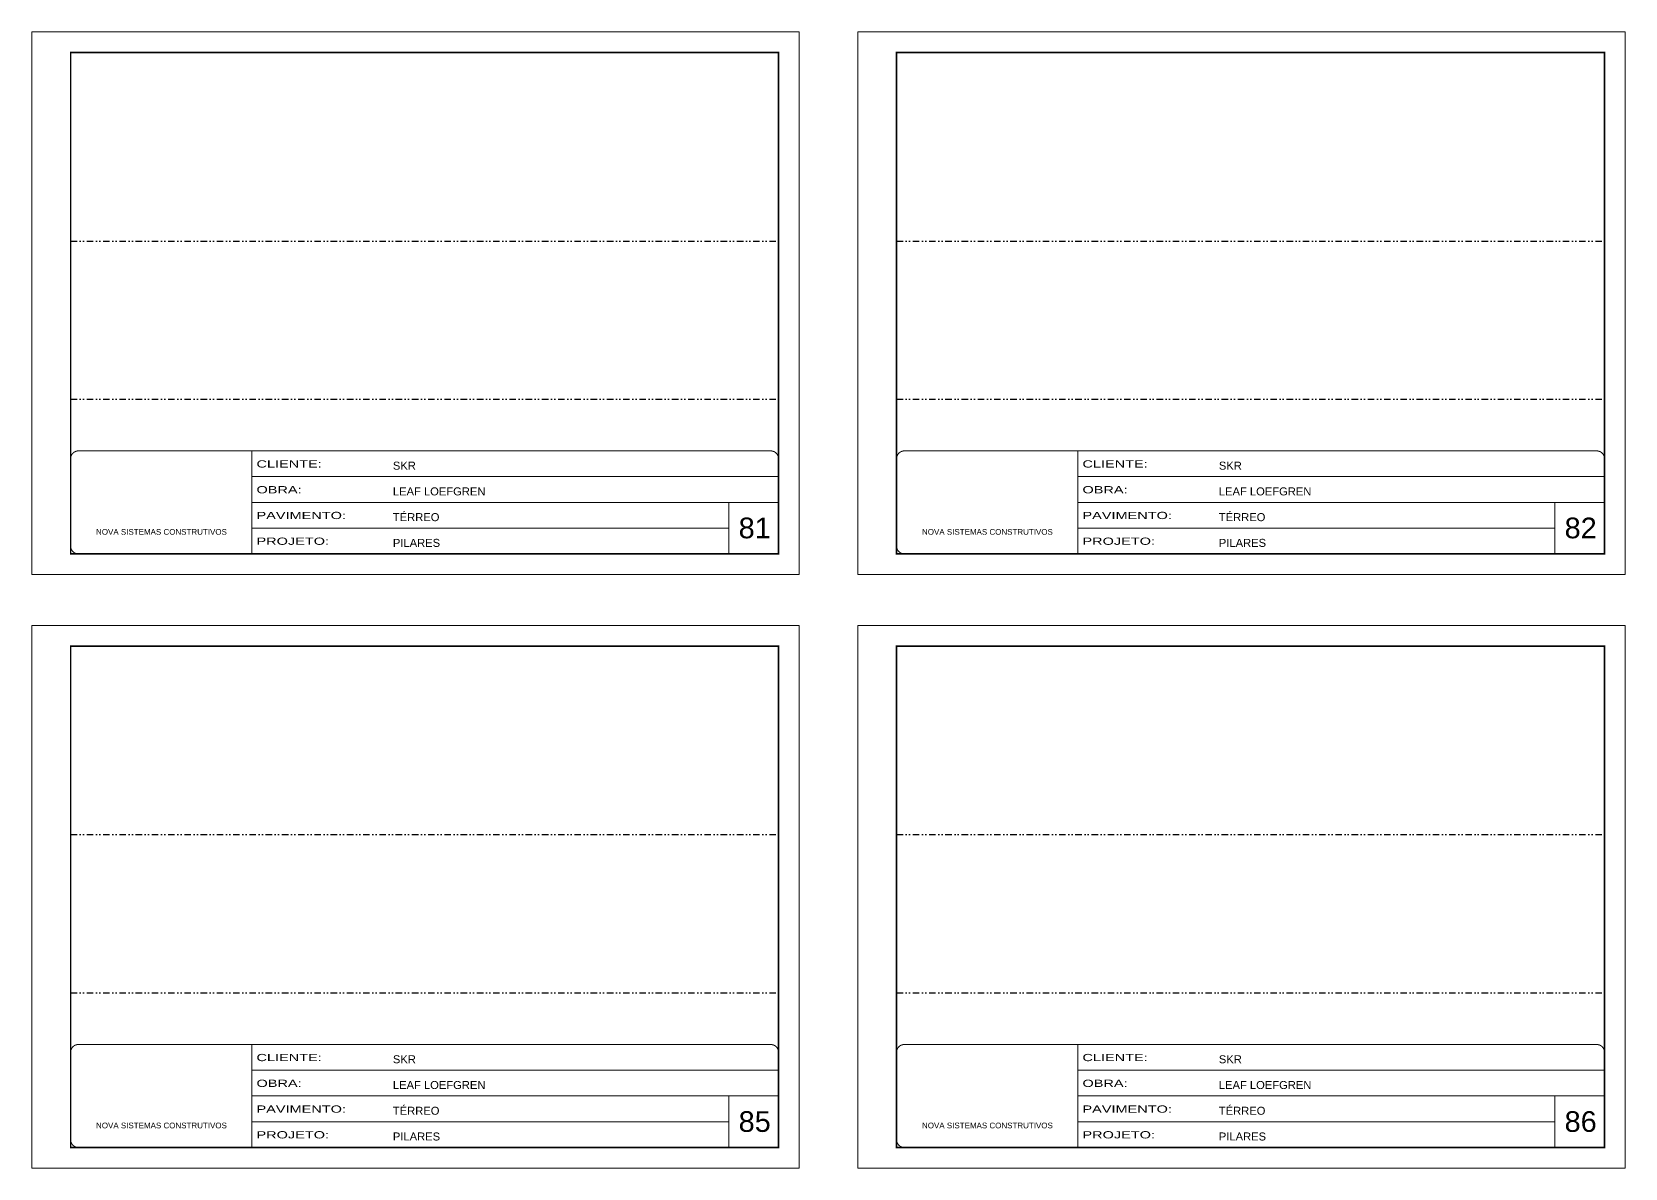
# Model space of a CAD drawing. Extents: x 14400 to 27878, y -21631 to 6985.
# Drawn here: x 14400 to 17483, y -18185 to -15987 of the extents above; entities that cross this region are included whole.
import ezdxf

# ---------------------------------------------------------------- set-up
doc = ezdxf.new("R2010")
doc.units = 0
for name, pattern in [('CONTINUO', [0]), ('DASHED', [0.75, 0.5, -0.25]), ('DIVIDE2', [0.625, 0.25, -0.125, 0, -0.125, 0, -0.125])]:
    doc.linetypes.add(name, pattern=pattern)
for name, color, linetype, lineweight in [('CARIMBO', 255, 'Continuous', 9), ('Folhas', 255, 'Continuous', 9), ('SARRAFO DE PRESSAO', 251, 'DASHED', 9)]:
    doc.layers.add(name, color=color, linetype=linetype, lineweight=lineweight)
doc.layers.add('Nível', color=160, linetype='Continuous')
doc.styles.add('ARIAL', font='arial.ttf')
doc.styles.add('Tecnologia', font='')
doc.styles.get('Tecnologia').set_extended_font_data('Forgotten Futurist')

# ---------------------------------------------------------------- blocks, each defined once
blk = doc.blocks.new('9999999999')
at = {"color": 30, "linetype": 'CONTINUO'}
for p, q in [((98564.6, 34230.2), (98564.6, 34429.4)), ((98564.6, 34379.6), (99584, 34379.6)), ((98564.6, 34329.8), (99488, 34329.8)), ((99584, 34329.8), (99488, 34329.8)), ((99488, 34329.8), (99488, 34230.2)), ((98564.6, 34280), (99488, 34280))]:
    blk.add_line(p, q, dxfattribs=at)
at = {"color": 30, "linetype": 'CONTINUO', "const_width": 2}
blk.add_lwpolyline([(99584, 34230.2), (99584, 34414.4, 0.414214), (99569, 34429.4), (98229, 34429.4, 0.414214), (98214, 34414.4), (98214, 34245.2, 0.414214), (98229, 34230.2), (99584, 34230.2)], format="xyb", dxfattribs=at)
at = {"layer": 'Folhas'}
blk.add_lwpolyline([(98139, 34190.2), (99624, 34190.2), (99624, 35240.2), (98139, 35240.2)], close=True, dxfattribs=at)
at = {"layer": 'Folhas', "color": 30, "const_width": 3}
blk.add_lwpolyline([(98214, 34230.2), (99584, 34230.2), (99584, 35200.2), (98214, 35200.2)], close=True, dxfattribs=at)
at = {"color": 7, "linetype": 'Continuous', "ltscale": 5, "style": 'ARIAL'}
for s, height, p in [('SKR', 15.48, (98837.7, 34393.1)), ('LEAF LOEFGREN', 15.483, (98837.7, 34343.3)), ('TÉRREO', 15.48, (98837.7, 34293.5)), ('NOVA SISTEMAS CONSTRUTIVOS', 11.059, (98263.2, 34267.2)), ('PILARES', 15.48, (98837.7, 34243.7))]:
    blk.add_text(s, height=height, dxfattribs=at).set_placement(p)
at = {"layer": 'Folhas', "color": 7, "style": 'Tecnologia', "width": 1.5}
for s, p in [('CLIENTE:', (98573.7, 34397.2)), ('OBRA:', (98573.7, 34347.3)), ('PAVIMENTO:', (98573.7, 34297.5)), ('PROJETO:', (98573.7, 34247.7))]:
    blk.add_text(s, height=14, dxfattribs=at).set_placement(p)

msp = doc.modelspace()

# ---------------------------------------------------------------- linework, layer by layer
at = {"layer": 'Nível', "color": 4, "linetype": 'DIVIDE2', "ltscale": 50}
for p, q in [((14474.97, -16391.49), (15844.97, -16391.49)), ((16073.47, -16391.49), (17443.47, -16391.49)), ((14474.97, -16697.49), (15844.97, -16697.49)), ((16073.47, -16697.49), (17443.47, -16697.49)), ((14474.97, -17540.07), (15844.97, -17540.07)), ((16073.47, -17540.07), (17443.47, -17540.07)), ((14474.97, -17846.07), (15844.97, -17846.07)), ((16073.47, -17846.07), (17443.47, -17846.07))]:
    msp.add_line(p, q, dxfattribs=at)

# ---------------------------------------------------------------- block references
at = {"layer": 'SARRAFO DE PRESSAO', "color": 6, "linetype": 'ByBlock'}
for p in [(-83739.01, -51226.98), (-82140.51, -51226.98), (-83739.01, -52375.56), (-82140.51, -52375.56)]:
    msp.add_blockref('9999999999', p, dxfattribs=at)

# ---------------------------------------------------------------- texts
at = {"layer": 'CARIMBO', "style": 'ARIAL'}
for s, p in [('81', (15767.83, -16966.63)), ('82', (17366.33, -16966.63)), ('85', (15767.83, -18115.21)), ('86', (17366.33, -18115.21))]:
    msp.add_text(s, height=40, dxfattribs=at).set_placement(p)

doc.saveas('drawing.dxf')
